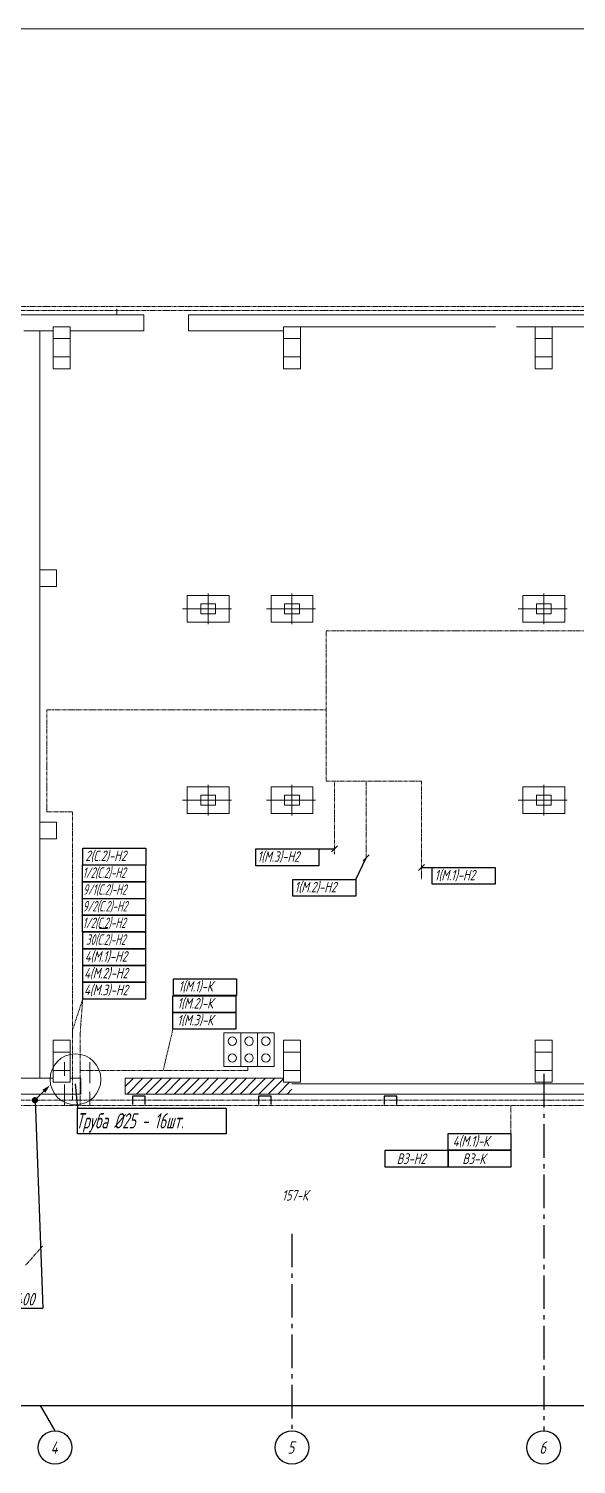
# Model space of a CAD drawing. Header units: millimetres. Extents: x -14296 to 10264, y -13087 to -5602.
# Drawn here: x -5733.1 to -5602.5, y -6931.6 to -6589.6 of the extents above; entities that cross this region are included whole.
import ezdxf

# ---------------------------------------------------------------- set-up
doc = ezdxf.new("R2010")
doc.units = ezdxf.units.MM
for name, pattern in [('CENTER2', [1.125, 0.75, -0.125, 0.125, -0.125]), ('gost5', [7, 5, -2, 0]), ('gost6', [12, 8, -1.5, 1, -1.5]), ('PHANTOM2', [1.25, 0.625, -0.125, 0.125, -0.125, 0.125, -0.125])]:
    doc.linetypes.add(name, pattern=pattern)
for name, color, linetype, lineweight in [('1', 4, 'Continuous', 15), ('КаБель контрольный (Вновь)', 142, 'gost5', 15), ('КаБель силовой (Вновь)', 1, 'Continuous', 15), ('Линия выноска', 137, 'Continuous', 25), ('Осевая', 4, 'gost6', 25), ('Размерная', 4, 'Continuous', 25), ('Рамка толстая', 7, 'Continuous', 15), ('Рамка тонкая', 5, 'Continuous', 25), ('Строительный', 251, 'Continuous', 13), ('Текст', 7, 'Continuous', 20), ('Технологическое', 156, 'Continuous', 18), ('Эл. аппараты (Вновь)', 93, 'Continuous', 15), ('ЭлектрооБорудование (Вновь)', 160, 'Continuous', 15)]:
    doc.layers.add(name, color=color, linetype=linetype, lineweight=lineweight)
doc.styles.add('Simplex', font='simplex.shx', dxfattribs={"width": 0.7, "oblique": 15})

msp = doc.modelspace()

# ---------------------------------------------------------------- hatches: boundary and pattern name
at = {"layer": 'КаБель силовой (Вновь)', "true_color": 0x000000}
msp.add_hatch(color=18, dxfattribs=at).paths.add_polyline_path([(-5732.33666, -6844.9033, 1), (-5730.83666, -6844.9033, 1)])

# ---------------------------------------------------------------- linework, layer by layer
at = {"layer": '1', "color": 18, "true_color": 0x000000}
msp.add_line((-5684.72802, -6773.43815), (-5696.41778, -6773.43815), dxfattribs=at)
at = {"layer": 'КаБель контрольный (Вновь)', "color": 18, "linetype": 'PHANTOM2', "lineweight": 15, "true_color": 0x000000}
for p, q in [((-5720.81413, -6829.18418), (-5720.81413, -6846.12886)), ((-5755.50699, -6846.12886), (-5241.27018, -6846.12886))]:
    msp.add_line(p, q, dxfattribs=at)
at = {"layer": 'КаБель контрольный (Вновь)', "color": 18, "true_color": 0x000000}
msp.add_line((-5680.87737, -6836.82863), (-5680.87737, -6837.82863), dxfattribs=at)
at = {"layer": 'КаБель силовой (Вновь)', "color": 18, "linetype": 'PHANTOM2', "lineweight": 15, "true_color": 0x000000}
for p, q in [((-5722.62615, -6828.18857), (-5722.62615, -6844.85409)), ((-5789.68062, -6844.85409), (-5242.23127, -6844.85409))]:
    msp.add_line(p, q, dxfattribs=at)
at = {"layer": 'КаБель силовой (Вновь)', "color": 18, "linetype": 'gost5', "true_color": 0x000000}
for p, q in [((-5724.58061, -6846.12884), (-5724.58061, -6835.87632)), ((-5718.5002, -6835.87632), (-5718.5002, -6846.12884))]:
    msp.add_line(p, q, dxfattribs=at)
at = {"layer": 'КаБель силовой (Вновь)', "color": 18, "true_color": 0x000000}
msp.add_line((-5729.46534, -6842.78198), (-5731.58666, -6844.9033), dxfattribs=at)
msp.add_solid([(-5729.81889, -6842.42842), (-5729.11179, -6843.13553), (-5728.05113, -6841.36776)], dxfattribs=at)
at = {"layer": 'Линия выноска', "color": 18, "true_color": 0x000000}
for p, q in [((-5665.21207, -6785.03708), (-5660.21207, -6785.03708)), ((-5659.50496, -6784.32997), (-5660.91918, -6785.74419)), ((-5655.11469, -6792.3083), (-5652.66451, -6787.1666)), ((-5651.95741, -6786.45949), (-5653.37162, -6787.87371)), ((-5638.73922, -6788.7507), (-5640.15343, -6790.16492)), ((-5639.44633, -6789.45781), (-5636.8782, -6789.45781))]:
    msp.add_line(p, q, dxfattribs=at)
at = {"layer": 'Линия выноска', "color": 18, "linetype": 'PHANTOM2', "lineweight": 15, "true_color": 0x000000}
for p, q in [((-5720.20573, -6820.8173), (-5722.62615, -6828.18857)), ((-5720.20573, -6820.8173), (-5720.81413, -6829.18418)), ((-5698.69956, -6827.99797), (-5701.03558, -6837.82865)), ((-5618.12614, -6852.83902), (-5618.12614, -6846.12886)), ((-5729.76793, -6879.64204), (-5733.85119, -6884.25418))]:
    msp.add_line(p, q, dxfattribs=at)
at = {"layer": 'Линия выноска', "color": 18, "linetype": 'ByBlock', "lineweight": -2, "true_color": 0x000000}
msp.add_line((-5729.70643, -6894.41727), (-5729.70643, -6894.41727), dxfattribs=at)
for points in [[(-5731.53745, -6844.85409), (-5729.70643, -6894.41727)], [(-5760.25717, -6894.41727), (-5729.70643, -6894.41727)]]:
    msp.add_lwpolyline(points, dxfattribs=at)
at = {"layer": 'Осевая', "color": 18, "true_color": 0x000000}
for p, q in [((-5610.31732, -6838.63815), (-5610.31732, -6923.63815)), ((-5670.31732, -6876.70783), (-5670.31732, -6923.63815)), ((-5730.31732, -6917.63815), (-5726.81732, -6923.63815))]:
    msp.add_line(p, q, dxfattribs=at)
at = {"layer": 'Размерная', "color": 18, "true_color": 0x000000}
msp.add_line((-5854.31732, -6917.63815), (-5246.31732, -6917.63815), dxfattribs=at)
at = {"layer": 'Рамка толстая', "color": 18, "true_color": 0x000000}
msp.add_line((-5970.52727, -6589.63746), (-5180.52727, -6589.63746), dxfattribs=at)
at = {"layer": 'Рамка толстая', "color": 18, "linetype": 'PHANTOM2', "lineweight": 15, "true_color": 0x000000}
for p, q in [((-5859.7268, -6655.846), (-5300.38032, -6655.846)), ((-5858.62334, -6656.80491), (-5280.66128, -6656.80491)), ((-5662.16281, -6751.86605), (-5662.16281, -6733.07049)), ((-5662.16281, -6733.07049), (-5400.25588, -6733.07049)), ((-5728.76713, -6776.22429), (-5728.76713, -6751.86605)), ((-5728.76713, -6751.86605), (-5662.16281, -6751.86605)), ((-5662.16281, -6751.86605), (-5662.16281, -6768.90473)), ((-5662.16281, -6768.90473), (-5639.44633, -6768.90473)), ((-5660.15503, -6786.25294), (-5660.15503, -6768.90473)), ((-5652.66451, -6787.1666), (-5652.66451, -6768.90473)), ((-5639.44633, -6768.90473), (-5639.44633, -6792.22386)), ((-5722.62615, -6776.22429), (-5728.76713, -6776.22429)), ((-5722.62615, -6828.18857), (-5722.62615, -6776.22429)), ((-5720.81413, -6837.82865), (-5680.87734, -6837.82865))]:
    msp.add_line(p, q, dxfattribs=at)
at = {"layer": 'Рамка тонкая', "color": 18, "true_color": 0x000000}
for p, q in [((-5720.18049, -6784.86877), (-5705.18049, -6784.86877)), ((-5720.18049, -6788.86877), (-5720.18049, -6784.86877)), ((-5705.18049, -6784.86877), (-5705.18049, -6788.86877)), ((-5678.95817, -6785.03708), (-5663.95817, -6785.03708)), ((-5678.95817, -6789.03708), (-5678.95817, -6785.03708)), ((-5663.95817, -6785.03708), (-5663.95817, -6789.03708)), ((-5720.22874, -6788.86326), (-5705.22874, -6788.86326)), ((-5720.22874, -6792.86326), (-5720.22874, -6788.86326)), ((-5705.18049, -6788.86877), (-5720.18049, -6788.86877)), ((-5705.22874, -6788.86326), (-5705.22874, -6792.86326)), ((-5663.95817, -6789.03708), (-5678.95817, -6789.03708)), ((-5636.8782, -6789.45781), (-5621.8782, -6789.45781)), ((-5636.8782, -6793.45781), (-5636.8782, -6789.45781)), ((-5621.8782, -6789.45781), (-5621.8782, -6793.45781)), ((-5720.22879, -6792.90184), (-5705.22879, -6792.90184)), ((-5720.22879, -6796.90184), (-5720.22879, -6792.90184)), ((-5705.22874, -6792.86326), (-5720.22874, -6792.86326)), ((-5705.22879, -6792.90184), (-5705.22879, -6796.90184)), ((-5670.11469, -6792.3083), (-5655.11469, -6792.3083)), ((-5670.11469, -6796.3083), (-5670.11469, -6792.3083)), ((-5655.11469, -6792.3083), (-5655.11469, -6796.3083)), ((-5621.8782, -6793.45781), (-5636.8782, -6793.45781)), ((-5705.22879, -6796.90184), (-5720.22879, -6796.90184)), ((-5720.22793, -6796.8281), (-5705.22793, -6796.8281)), ((-5720.22793, -6800.8281), (-5720.22793, -6796.8281)), ((-5705.22793, -6796.8281), (-5705.22793, -6800.8281)), ((-5655.11469, -6796.3083), (-5670.11469, -6796.3083)), ((-5720.22795, -6800.82794), (-5705.22795, -6800.82794)), ((-5720.22795, -6804.82794), (-5720.22795, -6800.82794)), ((-5705.22793, -6800.8281), (-5720.22793, -6800.8281)), ((-5705.22795, -6800.82794), (-5705.22795, -6804.82794)), ((-5705.22795, -6804.82794), (-5720.22795, -6804.82794)), ((-5720.20608, -6804.81729), (-5705.20608, -6804.81729)), ((-5720.20608, -6808.81729), (-5720.20608, -6804.81729)), ((-5705.20608, -6804.81729), (-5705.20608, -6808.81729)), ((-5705.20608, -6808.81729), (-5720.20608, -6808.81729)), ((-5720.20573, -6808.8173), (-5705.20573, -6808.8173)), ((-5720.20573, -6812.8173), (-5720.20573, -6808.8173)), ((-5705.20573, -6808.8173), (-5705.20573, -6812.8173)), ((-5705.20573, -6812.8173), (-5720.20573, -6812.8173)), ((-5720.20573, -6812.8173), (-5705.20573, -6812.8173)), ((-5720.20573, -6816.8173), (-5720.20573, -6812.8173)), ((-5705.20573, -6812.8173), (-5705.20573, -6816.8173)), ((-5698.58245, -6815.94848), (-5683.58245, -6815.94848)), ((-5698.58245, -6819.94848), (-5698.58245, -6815.94848)), ((-5683.58245, -6815.94848), (-5683.58245, -6819.94848)), ((-5720.20573, -6816.8173), (-5705.20573, -6816.8173)), ((-5720.20573, -6820.8173), (-5720.20573, -6816.8173)), ((-5705.20573, -6816.8173), (-5720.20573, -6816.8173)), ((-5705.20573, -6816.8173), (-5705.20573, -6820.8173)), ((-5705.20573, -6820.8173), (-5720.20573, -6820.8173)), ((-5698.69956, -6819.99797), (-5683.69956, -6819.99797)), ((-5698.69956, -6823.99797), (-5698.69956, -6819.99797)), ((-5683.58245, -6819.94848), (-5698.58245, -6819.94848)), ((-5683.69956, -6819.99797), (-5683.69956, -6823.99797)), ((-5698.69956, -6823.99797), (-5683.69956, -6823.99797)), ((-5698.69956, -6827.99797), (-5698.69956, -6823.99797)), ((-5683.69956, -6823.99797), (-5698.69956, -6823.99797)), ((-5683.69956, -6823.99797), (-5683.69956, -6827.99797)), ((-5683.69956, -6827.99797), (-5698.69956, -6827.99797)), ((-5721.98918, -6840.96553), (-5721.42555, -6846.83262)), ((-5721.42555, -6846.83262), (-5686.018, -6846.83262)), ((-5721.42555, -6852.88812), (-5721.42555, -6846.83262)), ((-5686.018, -6846.83262), (-5686.018, -6852.88812)), ((-5686.018, -6852.88812), (-5721.42555, -6852.88812)), ((-5633.12614, -6852.83902), (-5618.12614, -6852.83902)), ((-5633.12614, -6856.83902), (-5633.12614, -6852.83902)), ((-5618.12614, -6852.83902), (-5618.12614, -6856.83902)), ((-5648.12614, -6856.83902), (-5633.12614, -6856.83902)), ((-5648.12614, -6860.83902), (-5648.12614, -6856.83902)), ((-5633.12614, -6856.83902), (-5618.12614, -6856.83902)), ((-5633.12614, -6860.83902), (-5633.12614, -6856.83902)), ((-5633.12614, -6856.83902), (-5633.12614, -6860.83902)), ((-5618.12614, -6856.83902), (-5633.12614, -6856.83902)), ((-5618.12614, -6856.83902), (-5618.12614, -6860.83902)), ((-5633.12614, -6860.83902), (-5648.12614, -6860.83902)), ((-5618.12614, -6860.83902), (-5633.12614, -6860.83902))]:
    msp.add_line(p, q, dxfattribs=at)
at = {"layer": 'Рамка тонкая', "color": 18, "lineweight": 30, "true_color": 0x000000}
for p, q in [((-5705.31732, -6843.93815), (-5708.31732, -6843.93815)), ((-5708.31732, -6843.93815), (-5708.31732, -6845.93815)), ((-5705.31732, -6845.93815), (-5705.31732, -6843.93815)), ((-5675.31732, -6843.93815), (-5678.31732, -6843.93815)), ((-5678.31732, -6843.93815), (-5678.31732, -6845.93815)), ((-5675.31732, -6845.93815), (-5675.31732, -6843.93815)), ((-5645.31732, -6843.93815), (-5648.31732, -6843.93815)), ((-5648.31732, -6843.93815), (-5648.31732, -6845.93815)), ((-5645.31732, -6845.93815), (-5645.31732, -6843.93815))]:
    msp.add_line(p, q, dxfattribs=at)
at = {"layer": 'Рамка тонкая', "color": 18, "true_color": 0x000000}
for centre in [(-5726.81732, -6927.63815), (-5670.31732, -6927.63815), (-5610.31732, -6927.63815)]:
    msp.add_circle(centre, 4, dxfattribs=at)
at = {"layer": 'Строительный', "color": 18, "true_color": 0x000000}
for p, q in [((-5705.61732, -6657.83815), (-5759.01732, -6657.83815)), ((-5712.06039, -6656.40374), (-5712.06039, -6657.83815)), ((-5670.31732, -6657.83815), (-5695.01732, -6657.83815)), ((-5540.61636, -6657.82669), (-5670.31732, -6657.83815)), ((-5727.21732, -6661.63815), (-5734.21732, -6661.63815)), ((-5730.41732, -6661.63815), (-5730.41732, -6839.63815)), ((-5723.21732, -6660.63815), (-5727.21732, -6660.63815)), ((-5727.21732, -6660.63815), (-5727.21732, -6670.63815)), ((-5723.21732, -6670.63815), (-5723.21732, -6660.63815)), ((-5705.61732, -6661.63815), (-5723.21732, -6661.63815)), ((-5672.31732, -6661.63815), (-5695.01732, -6661.63815)), ((-5668.31732, -6660.63815), (-5672.31732, -6660.63815)), ((-5672.31732, -6660.63815), (-5672.31732, -6670.63815)), ((-5662.93687, -6660.63815), (-5670.31732, -6660.63815)), ((-5670.31732, -6660.63815), (-5621.79873, -6660.63815)), ((-5621.79873, -6660.63815), (-5670.31732, -6660.63815)), ((-5668.31732, -6670.63815), (-5668.31732, -6660.63815)), ((-5616.83596, -6660.63815), (-5612.31732, -6660.63815)), ((-5548.31732, -6660.63815), (-5616.83596, -6660.63815)), ((-5608.31732, -6660.63815), (-5612.31732, -6660.63815)), ((-5612.31732, -6660.63815), (-5612.31732, -6670.63815)), ((-5608.31732, -6670.63815), (-5608.31732, -6660.63815)), ((-5727.21732, -6663.46398), (-5723.21732, -6663.46398)), ((-5672.31732, -6663.46398), (-5668.31732, -6663.46398)), ((-5612.31732, -6663.46398), (-5608.31732, -6663.46398)), ((-5727.21732, -6667.81232), (-5723.21732, -6667.81232)), ((-5672.31732, -6667.81232), (-5668.31732, -6667.81232)), ((-5612.31732, -6667.81232), (-5608.31732, -6667.81232)), ((-5727.21732, -6670.63815), (-5723.21732, -6670.63815)), ((-5672.31732, -6670.63815), (-5668.31732, -6670.63815)), ((-5612.31732, -6670.63815), (-5608.31732, -6670.63815)), ((-5726.41732, -6718.54888), (-5730.41732, -6718.54888)), ((-5730.41732, -6718.54888), (-5730.41732, -6722.54888)), ((-5726.41732, -6722.54888), (-5726.41732, -6718.54888)), ((-5730.41732, -6722.54888), (-5726.41732, -6722.54888)), ((-5695.31732, -6724.63815), (-5695.31732, -6731.03815)), ((-5685.31732, -6724.63815), (-5695.31732, -6724.63815)), ((-5692.06732, -6726.63717), (-5689.11732, -6726.63717)), ((-5692.06732, -6726.63717), (-5692.06732, -6729.03717)), ((-5688.56732, -6726.63717), (-5692.01732, -6726.63717)), ((-5690.31732, -6724.1728), (-5690.31732, -6731.50154)), ((-5688.56732, -6726.63717), (-5688.56732, -6729.03717)), ((-5685.31732, -6724.63815), (-5685.31732, -6731.03815)), ((-5675.31732, -6724.63815), (-5675.31732, -6731.03815)), ((-5665.31732, -6724.63815), (-5675.31732, -6724.63815)), ((-5672.06732, -6726.63815), (-5669.11732, -6726.63815)), ((-5672.06732, -6726.63815), (-5672.06732, -6729.03815)), ((-5668.56732, -6726.63815), (-5672.01732, -6726.63815)), ((-5670.31732, -6724.1728), (-5670.31732, -6731.50154)), ((-5668.56732, -6726.63815), (-5668.56732, -6729.03815)), ((-5665.31732, -6724.63815), (-5665.31732, -6731.03815)), ((-5615.31732, -6724.63815), (-5615.31732, -6731.03815)), ((-5605.31732, -6724.63815), (-5615.31732, -6724.63815)), ((-5612.06732, -6726.63815), (-5609.11732, -6726.63815)), ((-5612.06732, -6726.63815), (-5612.06732, -6729.03815)), ((-5608.56732, -6726.63815), (-5612.01732, -6726.63815)), ((-5610.31732, -6724.1728), (-5610.31732, -6731.50154)), ((-5608.56732, -6726.63815), (-5608.56732, -6729.03815)), ((-5605.31732, -6724.63815), (-5605.31732, -6731.03815)), ((-5684.72802, -6727.83815), (-5696.41778, -6727.83815)), ((-5688.61732, -6729.03717), (-5692.06732, -6729.03717)), ((-5688.56732, -6729.03717), (-5691.51732, -6729.03717)), ((-5664.72802, -6727.83815), (-5676.41778, -6727.83815)), ((-5668.61732, -6729.03815), (-5672.06732, -6729.03815)), ((-5668.56732, -6729.03815), (-5671.51732, -6729.03815)), ((-5604.72802, -6727.83815), (-5616.41778, -6727.83815)), ((-5608.61732, -6729.03815), (-5612.06732, -6729.03815)), ((-5608.56732, -6729.03815), (-5611.51732, -6729.03815)), ((-5685.31732, -6731.03815), (-5695.31732, -6731.03815)), ((-5665.31732, -6731.03815), (-5675.31732, -6731.03815)), ((-5605.31732, -6731.03815), (-5615.31732, -6731.03815)), ((-5695.31732, -6776.63815), (-5695.31732, -6770.23815)), ((-5685.31732, -6770.23815), (-5695.31732, -6770.23815)), ((-5695.31732, -6776.63815), (-5695.31732, -6770.23815)), ((-5685.31732, -6770.23815), (-5695.31732, -6770.23815)), ((-5690.31732, -6777.10351), (-5690.31732, -6769.77477)), ((-5690.31732, -6777.10351), (-5690.31732, -6769.77477)), ((-5685.31732, -6776.63815), (-5685.31732, -6770.23815)), ((-5685.31732, -6776.63815), (-5685.31732, -6770.23815)), ((-5675.31732, -6776.63815), (-5675.31732, -6770.23815)), ((-5665.31732, -6770.23815), (-5675.31732, -6770.23815)), ((-5670.31732, -6777.10351), (-5670.31732, -6769.77477)), ((-5665.31732, -6776.63815), (-5665.31732, -6770.23815)), ((-5615.31732, -6776.63815), (-5615.31732, -6770.23815)), ((-5605.31732, -6770.23815), (-5615.31732, -6770.23815)), ((-5610.31732, -6777.10351), (-5610.31732, -6769.77477)), ((-5605.31732, -6776.63815), (-5605.31732, -6770.23815)), ((-5684.72802, -6773.43815), (-5696.41778, -6773.43815)), ((-5692.06732, -6774.63815), (-5692.06732, -6772.23815)), ((-5688.61732, -6772.23815), (-5692.06732, -6772.23815)), ((-5692.06732, -6774.63815), (-5692.06732, -6772.23815)), ((-5688.61732, -6772.23815), (-5692.06732, -6772.23815)), ((-5692.06732, -6774.63815), (-5689.11732, -6774.63815)), ((-5692.06732, -6774.63815), (-5689.11732, -6774.63815)), ((-5688.56732, -6774.63815), (-5692.01732, -6774.63815)), ((-5688.56732, -6774.63815), (-5692.01732, -6774.63815)), ((-5688.56732, -6772.23815), (-5691.51732, -6772.23815)), ((-5688.56732, -6772.23815), (-5691.51732, -6772.23815)), ((-5688.56732, -6774.63815), (-5688.56732, -6772.23815)), ((-5688.56732, -6774.63815), (-5688.56732, -6772.23815)), ((-5664.72802, -6773.43815), (-5676.41778, -6773.43815)), ((-5672.06732, -6774.63815), (-5672.06732, -6772.23815)), ((-5668.61732, -6772.23815), (-5672.06732, -6772.23815)), ((-5672.06732, -6774.63815), (-5669.11732, -6774.63815)), ((-5668.56732, -6774.63815), (-5672.01732, -6774.63815)), ((-5668.56732, -6772.23815), (-5671.51732, -6772.23815)), ((-5668.56732, -6774.63815), (-5668.56732, -6772.23815)), ((-5604.72802, -6773.43815), (-5616.41778, -6773.43815)), ((-5612.06732, -6774.63815), (-5612.06732, -6772.23815)), ((-5608.61732, -6772.23815), (-5612.06732, -6772.23815)), ((-5612.06732, -6774.63815), (-5609.11732, -6774.63815)), ((-5608.56732, -6774.63815), (-5612.01732, -6774.63815)), ((-5608.56732, -6772.23815), (-5611.51732, -6772.23815)), ((-5608.56732, -6774.63815), (-5608.56732, -6772.23815)), ((-5685.31732, -6776.63815), (-5695.31732, -6776.63815)), ((-5685.31732, -6776.63815), (-5695.31732, -6776.63815)), ((-5665.31732, -6776.63815), (-5675.31732, -6776.63815)), ((-5605.31732, -6776.63815), (-5615.31732, -6776.63815)), ((-5726.41732, -6778.63815), (-5730.41732, -6778.63815)), ((-5730.41732, -6778.63815), (-5730.41732, -6782.63815)), ((-5726.41732, -6782.63815), (-5726.41732, -6778.63815)), ((-5730.41732, -6782.63815), (-5726.41732, -6782.63815))]:
    msp.add_line(p, q, dxfattribs=at)
at = {"layer": 'Строительный', "color": 18, "linetype": 'CENTER2', "ltscale": 0.5, "true_color": 0x000000}
for p, q in [((-5705.61732, -6657.83815), (-5705.61732, -6661.63815)), ((-5695.01732, -6657.83815), (-5695.01732, -6661.63815))]:
    msp.add_line(p, q, dxfattribs=at)
at = {"layer": 'Строительный', "color": 18, "ltscale": 100, "true_color": 0x000000}
for p, q in [((-5723.21732, -6830.63815), (-5727.21732, -6830.63815)), ((-5727.21732, -6830.63815), (-5727.21732, -6840.63815)), ((-5723.21732, -6840.63815), (-5723.21732, -6830.63815)), ((-5668.31732, -6830.63815), (-5672.31732, -6830.63815)), ((-5672.31732, -6830.63815), (-5672.31732, -6840.63815)), ((-5668.31732, -6840.63815), (-5668.31732, -6830.63815)), ((-5608.31732, -6830.63815), (-5612.31732, -6830.63815)), ((-5612.31732, -6830.63815), (-5612.31732, -6840.63815)), ((-5608.31732, -6840.63815), (-5608.31732, -6830.63815)), ((-5727.21732, -6833.46398), (-5723.21732, -6833.46398)), ((-5672.31732, -6833.46398), (-5668.31732, -6833.46398)), ((-5612.31732, -6833.46398), (-5608.31732, -6833.46398)), ((-5727.21732, -6839.63815), (-5737.31732, -6839.63815)), ((-5727.21732, -6837.81232), (-5723.21732, -6837.81232)), ((-5720.67108, -6839.63815), (-5723.21732, -6839.63815)), ((-5720.67108, -6843.43815), (-5720.67108, -6839.63815)), ((-5672.31732, -6839.63815), (-5710.07108, -6839.63815)), ((-5710.07108, -6843.43815), (-5710.07108, -6839.63815)), ((-5672.31732, -6837.81232), (-5668.31732, -6837.81232)), ((-5612.31732, -6837.81232), (-5608.31732, -6837.81232)), ((-5727.21732, -6840.63815), (-5723.21732, -6840.63815)), ((-5672.31732, -6840.63815), (-5668.31732, -6840.63815)), ((-5550.31732, -6841.03815), (-5670.31732, -6841.03815)), ((-5612.31732, -6840.63815), (-5608.31732, -6840.63815)), ((-5720.67108, -6843.43815), (-5741.31732, -6843.43815)), ((-5540.61732, -6843.43815), (-5710.07108, -6843.43815))]:
    msp.add_line(p, q, dxfattribs=at)
at = {"layer": 'Строительный', "color": 18, "linetype": 'Continuous', "true_color": 0x000000}
for p, q in [((-5710.07108, -6841.62205), (-5708.08718, -6839.63815)), ((-5709.64212, -6843.43815), (-5705.84212, -6839.63815)), ((-5707.39706, -6843.43815), (-5703.59706, -6839.63815)), ((-5705.15199, -6843.43815), (-5701.35199, -6839.63815)), ((-5702.90693, -6843.43815), (-5699.10693, -6839.63815)), ((-5700.66186, -6843.43815), (-5696.86186, -6839.63815)), ((-5698.4168, -6843.43815), (-5694.6168, -6839.63815)), ((-5696.17174, -6843.43815), (-5692.37174, -6839.63815)), ((-5693.92667, -6843.43815), (-5690.12667, -6839.63815)), ((-5691.68161, -6843.43815), (-5687.88161, -6839.63815)), ((-5689.43654, -6843.43815), (-5685.63654, -6839.63815)), ((-5687.19148, -6843.43815), (-5683.39148, -6839.63815)), ((-5684.94642, -6843.43815), (-5681.14642, -6839.63815)), ((-5682.70135, -6843.43815), (-5678.90135, -6839.63815)), ((-5680.45629, -6843.43815), (-5676.65629, -6839.63815)), ((-5678.21122, -6843.43815), (-5674.41122, -6839.63815)), ((-5675.96616, -6843.43815), (-5672.31732, -6839.78931)), ((-5673.7211, -6843.43815), (-5670.9211, -6840.63815)), ((-5671.47603, -6843.43815), (-5670.31732, -6842.27944))]:
    msp.add_line(p, q, dxfattribs=at)
at = {"layer": 'Технологическое', "color": 18, "true_color": 0x000000}
msp.add_line((-5714.30414, -6803.98638), (-5716.20414, -6803.98638), dxfattribs=at)
at = {"layer": 'Технологическое', "color": 18, "linetype": 'CENTER2', "ltscale": 0.5, "true_color": 0x000000}
msp.add_arc((-5715.25414, -6815.28638), 10.5, 84.8089974, 95.1910026, dxfattribs=at)
at = {"layer": 'Технологическое', "color": 18, "true_color": 0x000000}
for points in [[(-5715.39185, -6804.78638), (-5715.38036, -6804.58963), (-5715.11852, -6804.6022), (-5715.11139, -6804.78638)], [(-5715.11139, -6804.78638), (-5715.11852, -6804.97055), (-5715.38036, -6804.98321), (-5715.39185, -6804.78638)]]:
    msp.add_open_spline(points, degree=3, dxfattribs=at)
at = {"layer": 'Эл. аппараты (Вновь)', "color": 18, "true_color": 0x000000}
for p, q in [((-5682.54571, -6828.84195), (-5686.54571, -6828.84195)), ((-5686.54571, -6828.84195), (-5686.54571, -6836.84195)), ((-5682.54571, -6836.84195), (-5682.54571, -6828.84195)), ((-5678.54571, -6828.84195), (-5682.54571, -6828.84195)), ((-5682.54571, -6828.84195), (-5682.54571, -6836.84195)), ((-5674.54571, -6828.84195), (-5678.54571, -6828.84195)), ((-5678.54571, -6828.84195), (-5678.54571, -6836.84195)), ((-5678.54571, -6836.84195), (-5678.54571, -6828.84195)), ((-5674.54571, -6836.84195), (-5674.54571, -6828.84195)), ((-5686.54571, -6836.84195), (-5682.54571, -6836.84195)), ((-5682.54571, -6836.84195), (-5678.54571, -6836.84195)), ((-5678.54571, -6836.84195), (-5674.54571, -6836.84195))]:
    msp.add_line(p, q, dxfattribs=at)
for centre in [(-5684.54571, -6830.84195), (-5680.54571, -6830.84195), (-5676.54571, -6830.84195), (-5684.54571, -6834.84195), (-5680.54571, -6834.84195), (-5676.54571, -6834.84195)]:
    msp.add_circle(centre, 1, dxfattribs=at)
at = {"layer": 'ЭлектрооБорудование (Вновь)', "color": 18, "true_color": 0x000000}
msp.add_circle((-5721.91424, -6839.94764), 6.0555, dxfattribs=at)

# ---------------------------------------------------------------- texts
at = {"layer": 'Линия выноска', "color": 18, "true_color": 0x000000, "insert": (-5731.70643, -6890.81727), "char_height": 3, "attachment_point": 3, "style": 'Simplex'}
msp.add_mtext('На отм. +14.400', dxfattribs=at)
at = {"layer": 'Текст', "color": 18, "linetype": 'PHANTOM2', "lineweight": 15, "true_color": 0x000000, "style": 'Simplex', "oblique": 15}
for s, height, width, p in [('2(С.2)-Н2', 2.5, 0.7, (-5719.57663, -6787.9402)), ('1(М.3)-Н2', 2.5, 0.7, (-5678.56265, -6788.10851)), ('1/2(С.2)-Н2', 2.5, 0.6, (-5720.21416, -6791.93469)), ('1(М.1)-Н2', 2.5, 0.7, (-5636.31601, -6792.52924)), ('9/1(С.2)-Н2', 2.5, 0.6, (-5720.1192, -6795.97326)), ('1(М.2)-Н2', 2.5, 0.7, (-5669.71916, -6795.37973)), ('9/2(С.2)-Н2', 2.5, 0.6, (-5720.19526, -6799.94241)), ('1/2(С.2)-Н2', 2.5, 0.6, (-5720.21338, -6803.89936)), ('30(С.2)-Н2', 2.5, 0.6, (-5719.43388, -6807.88872)), ('4(М.1)-Н2', 2.5, 0.7, (-5719.71352, -6811.88873)), ('4(М.2)-Н2', 2.5, 0.7, (-5719.88019, -6815.88873)), ('4(М.3)-Н2', 2.5, 0.7, (-5719.88019, -6819.88873)), ('1(М.1)-К', 2.5, 0.7, (-5697.37572, -6819.01991)), ('1(М.2)-К', 2.5, 0.7, (-5697.65949, -6823.0694)), ('1(М.3)-К', 2.5, 0.7, (-5697.65949, -6827.0694)), ('Труба Ø25 - 16шт.', 3.6333007, 0.6, (-5721.79663, -6851.62646)), ('4(М.1)-К', 2.5, 0.7, (-5631.98939, -6855.91045)), ('В3-Н2', 2.5, 0.7, (-5645.35561, -6860.08902)), ('В3-К', 2.5, 0.7, (-5629.71108, -6860.08902)), ('157-К', 2.5, 0.7, (-5672.67414, -6868.79874)), ('4', 3, 0.7, (-5727.85322, -6929.13815)), ('5', 3, 0.7, (-5671.3958, -6929.13815)), ('6', 3, 0.7, (-5611.36924, -6929.13815))]:
    msp.add_text(s, height=height, dxfattribs=dict(at, width=width)).set_placement(p)

doc.saveas('drawing.dxf')
